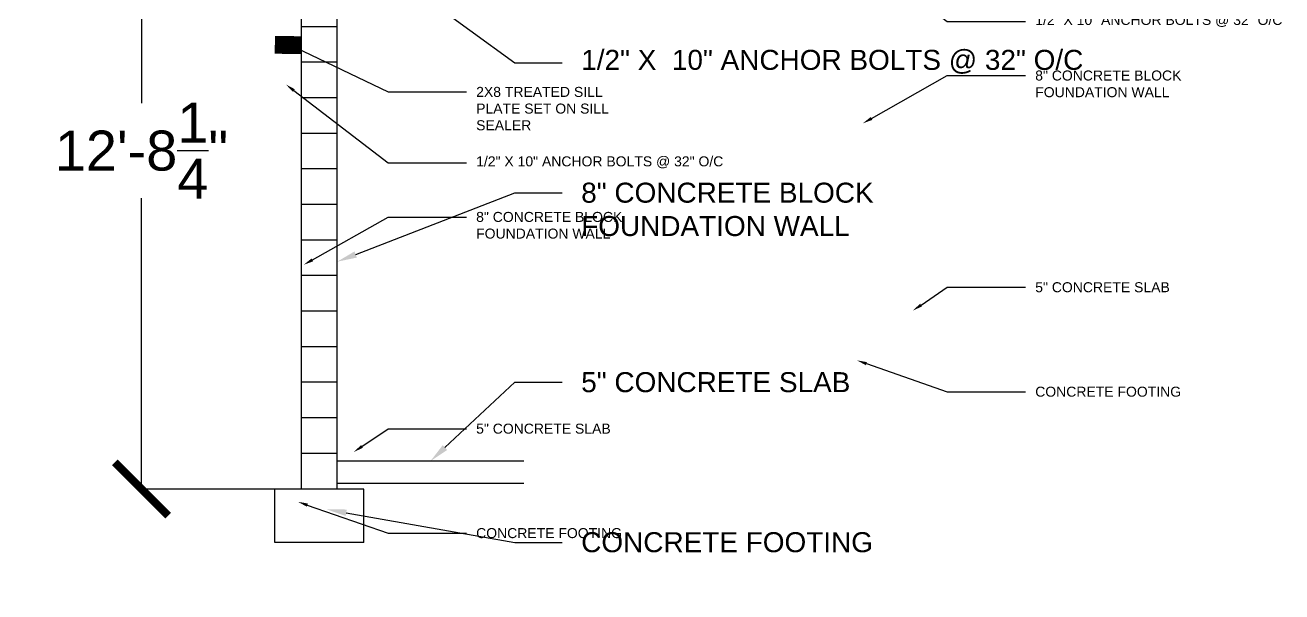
# Model space of a CAD drawing. Header units: inches. Extents: x -473 to 564, y -11 to 963.
# Drawn here: x -56.2 to 226.6, y -11.1 to 116.3 of the extents above; entities that cross this region are included whole.
import ezdxf
from ezdxf import colors
from ezdxf.entities.mleader import LeaderData, LeaderLine
from ezdxf.math import Vec2, Vec3

# ---------------------------------------------------------------- set-up
doc = ezdxf.new("R2010")
doc.units = ezdxf.units.IN
doc.header["$MEASUREMENT"] = 0
for name, color, linetype in [('foundation', 1, 'Continuous'), ('g-anno-dims', 4, 'Continuous'), ('g-delt-medm', 3, 'Continuous'), ('grade', 6, 'Continuous')]:
    doc.layers.add(name, color=color, linetype=linetype)
doc.styles.add('Annotative', font='arial.ttf')
doc.styles.add('Roman', font='arial.ttf', dxfattribs={"height": 0.09375})
doc.dimstyles.get("Standard").update_dxf_attribs({"dimtxt": 9, "dimasz": 12, "dimexe": 0.18, "dimexo": 0.0625, "dimgap": 0.09, "dimtad": 0, "dimtih": 1, "dimtoh": 1, "dimdec": 4, "dimzin": 0, "dimdsep": 46, "dimlunit": 4, "dimtxsty": 'Annotative', "dimblk": 'ARCHTICK', "dimcen": 9, "dimadec": 0, "dimazin": 0, "dimtfac": 1, "dimtdec": 4, "dimtofl": 0, "dimtmove": 0, "dimatfit": 3, "dimfxl": 1, "dimtolj": 1, "dimtzin": 0, "dimarcsym": 0})

# ---------------------------------------------------------------- blocks, each defined once
blk = doc.blocks.new('_ArchTick')
at = {"color": 0, "linetype": 'ByBlock', "const_width": 0.15}
blk.add_lwpolyline([(-0.5, -0.5), (0.5, 0.5)], dxfattribs=at)
blk = doc.blocks.new('*D12')
at = {"layer": 'g-anno-dims', "color": 0, "lineweight": -2, "transparency": 16777216}
for p, q in [((5.88, 164.25), (-30.18, 164.25)), ((-30, 164.25), (-30, 98.81)), ((-30, 12), (-30, 77.44)), ((-0.06, 12), (-30.18, 12))]:
    blk.add_line(p, q, dxfattribs=at)
at = {"layer": 'g-anno-dims', "color": 0, "lineweight": -2, "transparency": 16777216, "xscale": 12, "yscale": 12, "zscale": 12}
for p, rotation in [((-30, 164.25), 90), ((-30, 12), 270)]:
    blk.add_blockref('_ArchTick', p, dxfattribs=dict(at, rotation=rotation))
at = {"layer": 'g-anno-dims', "color": 0, "transparency": 16777216, "insert": (-30, 88.13), "char_height": 9, "attachment_point": 5, "style": 'Annotative'}
blk.add_mtext('\\A1;12\'-8{\\H1.000000x;\\S1/4;}"', dxfattribs=at)

msp = doc.modelspace()

# ---------------------------------------------------------------- linework, layer by layer
at = {"layer": 'foundation'}
for p, q in [((6, 12), (6, 146.75)), ((14, 12), (14, 146.75)), ((14, 116), (6, 116)), ((14, 108), (6, 108)), ((14, 100), (6, 100)), ((14, 92), (6, 92)), ((14, 84), (6, 84)), ((14, 76), (6, 76)), ((14, 68), (6, 68)), ((14, 60), (6, 60)), ((14, 52), (6, 52)), ((14, 44), (6, 44)), ((14, 36), (6, 36)), ((14, 28), (6, 28)), ((14, 20), (6, 20)), ((0, 0), (0, 12)), ((20, 12), (0, 12)), ((20, 0), (20, 12)), ((20, 0), (0, 0))]:
    msp.add_line(p, q, dxfattribs=at)
at = {"layer": 'g-delt-medm'}
for p, q in [((56, 18.25), (14, 18.25)), ((56, 13.25), (14, 13.25))]:
    msp.add_line(p, q, dxfattribs=at)
at = {"layer": 'grade', "const_width": 4}
msp.add_lwpolyline([(6, 111.85071), (0, 111.90887)], dxfattribs=at)

# ---------------------------------------------------------------- dimensions: what is measured, and where the dimension line sits
at = {"layer": 'g-anno-dims'}
dim = msp.add_linear_dim(base=(-30, 164.25), p1=(0, 12), p2=(5.9375, 164.25), angle=90, dimstyle='Standard', dxfattribs=at)
dim.commit()
dim.dimension.update_dxf_attribs({"geometry": '*D12', "text_midpoint": (-30, 88.125)})

# ---------------------------------------------------------------- leaders
ml = msp.add_multileader_mtext('Standard', dxfattribs=at)
ml.set_content('2X8 TREATED SILL\\PPLATE SET ON SILL\\PSEALER', color=256, style='Roman')
ml.set_leader_properties(color=256, linetype='ByLayer', lineweight=-1)
ml.build(insert=Vec2(0, 0))
ml.multileader.update_dxf_attribs({"has_dogleg": 0, "dogleg_length": 0.36, "arrow_head_size": 4.5, "scale": 48})
ctx = ml.context
ctx.base_point, ctx.scale, ctx.char_height, ctx.arrow_head_size, ctx.landing_gap_size, ctx.plane_origin = Vec3(64.625, 136.5), 48, 4.5, 4.5, 4.32, Vec3(38.5, 121)
notes = []
notes.append((ctx, [(0, (1, 1, 0), (47.345, 136.5), (1, 0), 17.28, [(0, [(14, 146.75), (54, 136.5)], 0, [])])]))
ctx.mtext.insert, ctx.mtext.flow_direction = Vec3(68.945, 138.78837), 5
ml = msp.add_multileader_mtext('Standard', dxfattribs=at)
ml.set_content('2X8 TREATED SILL\\PPLATE SET ON SILL\\PSEALER', color=256, style='Roman')
ml.set_leader_properties(color=256, linetype='ByLayer', lineweight=-1)
ml.build(insert=Vec2(0, 0))
ml.multileader.update_dxf_attribs({"has_dogleg": 0, "dogleg_length": 0.36, "arrow_head_size": 2.25, "scale": 24})
ctx = ml.context
ctx.base_point, ctx.scale, ctx.char_height, ctx.arrow_head_size, ctx.landing_gap_size, ctx.plane_origin = Vec3(168.9525, 133.12496), 24, 2.25, 2.25, 2.16, Vec3(128.4375, 144.12496)
notes.append((ctx, [(0, (1, 1, 0), (160.3125, 133.12496), (1, 0), 8.64, [(0, [(128.4375, 144.12496), (151.3125, 133.12496)], 0, [])])]))
ctx.mtext.insert, ctx.mtext.flow_direction = Vec3(171.1125, 134.26914), 5
ml = msp.add_multileader_mtext('Standard', dxfattribs=at)
ml.set_content('1/2" X  10" ANCHOR BOLTS @ 32" O/C', color=256, style='Roman')
ml.set_leader_properties(color=256, linetype='ByLayer', lineweight=-1)
ml.build(insert=Vec2(0, 0))
ml.multileader.update_dxf_attribs({"has_dogleg": 0, "dogleg_length": 0.36, "arrow_head_size": 4.5, "scale": 48})
ctx = ml.context
ctx.base_point, ctx.scale, ctx.char_height, ctx.arrow_head_size, ctx.landing_gap_size, ctx.plane_origin = Vec3(64.625, 107.875), 48, 4.5, 4.5, 4.32, Vec3(38.5, 92.375)
notes.append((ctx, [(0, (1, 1, 0), (47.345, 107.875), (1, 0), 17.28, [(0, [(11.3125, 138.9375), (54, 107.875)], 0, [])])]))
ctx.mtext.insert, ctx.mtext.flow_direction = Vec3(68.945, 110.78649), 5
ml = msp.add_multileader_mtext('Standard', dxfattribs=at)
ml.set_content('16" FLOOR TRUSSES @ 16" O/C', color=256, style='Roman')
ml.set_leader_properties(color=256, linetype='ByLayer', lineweight=-1)
ml.build(insert=Vec2(0, 0))
ml.multileader.update_dxf_attribs({"has_dogleg": 0, "dogleg_length": 0.36, "arrow_head_size": 2.25, "scale": 24})
ctx = ml.context
ctx.base_point, ctx.scale, ctx.char_height, ctx.arrow_head_size, ctx.landing_gap_size, ctx.plane_origin = Vec3(43.14, 133.37496), 24, 2.25, 2.25, 2.16, Vec3(56, 126.37496)
notes.append((ctx, [(0, (1, 1, 0), (34.5, 133.37496), (1, 0), 8.64, [(0, [(22.48483, 119.76696), (25.5, 133.37496)], 0, [])])]))
ctx.mtext.insert, ctx.mtext.flow_direction = Vec3(45.3, 134.83071), 5
ml = msp.add_multileader_mtext('Standard', dxfattribs=at)
ml.set_content('1/2" X 10" ANCHOR BOLTS @ 32" O/C', color=256, style='Roman')
ml.set_leader_properties(color=256, linetype='ByLayer', lineweight=-1)
ml.build(insert=Vec2(0, 0))
ml.multileader.update_dxf_attribs({"has_dogleg": 0, "dogleg_length": 0.36, "arrow_head_size": 2.25, "scale": 24})
ctx = ml.context
ctx.base_point, ctx.scale, ctx.char_height, ctx.arrow_head_size, ctx.landing_gap_size, ctx.plane_origin = Vec3(168.9525, 117.18746), 24, 2.25, 2.25, 2.16, Vec3(128.3125, 134.81246)
notes.append((ctx, [(0, (1, 1, 0), (160.3125, 117.18746), (1, 0), 8.64, [(0, [(128.3125, 134.81246), (151.3125, 117.18746)], 0, [])])]))
ctx.mtext.insert, ctx.mtext.flow_direction = Vec3(171.1125, 118.64321), 5
ml = msp.add_multileader_mtext('Standard', dxfattribs=at)
ml.set_content('2X8 TREATED SILL\\PPLATE SET ON SILL\\PSEALER', color=256, style='Roman')
ml.set_leader_properties(color=256, linetype='ByLayer', lineweight=-1)
ml.build(insert=Vec2(0, 0))
ml.multileader.update_dxf_attribs({"has_dogleg": 0, "dogleg_length": 0.36, "arrow_head_size": 2.25, "scale": 24})
ctx = ml.context
ctx.base_point, ctx.scale, ctx.char_height, ctx.arrow_head_size, ctx.landing_gap_size, ctx.plane_origin = Vec3(43.14, 101.31246), 24, 2.25, 2.25, 2.16, Vec3(2.625, 112.31246)
notes.append((ctx, [(0, (1, 1, 0), (34.5, 101.31246), (1, 0), 8.64, [(0, [(2.625, 112.31246), (25.5, 101.31246)], 0, [])])]))
ctx.mtext.insert, ctx.mtext.flow_direction = Vec3(45.3, 102.45664), 5
ml = msp.add_multileader_mtext('Standard', dxfattribs=at)
ml.set_content('8" CONCRETE BLOCK\\PFOUNDATION WALL', color=256, style='Roman')
ml.set_leader_properties(color=256, linetype='ByLayer', lineweight=-1)
ml.build(insert=Vec2(0, 0))
ml.multileader.update_dxf_attribs({"has_dogleg": 0, "dogleg_length": 0.36, "arrow_head_size": 2.25, "scale": 24})
ctx = ml.context
ctx.base_point, ctx.scale, ctx.char_height, ctx.arrow_head_size, ctx.landing_gap_size, ctx.plane_origin = Vec3(168.9525, 104.99996), 24, 2.25, 2.25, 2.16, Vec3(132.3125, 94.24996)
notes.append((ctx, [(0, (1, 1, 0), (160.3125, 104.99996), (1, 0), 8.64, [(0, [(132.3125, 94.24996), (151.3125, 104.99996)], 0, [])])]))
ctx.mtext.insert, ctx.mtext.flow_direction = Vec3(171.1125, 106.14414), 5
ml = msp.add_multileader_mtext('Standard', dxfattribs=at)
ml.set_content('1/2" X 10" ANCHOR BOLTS @ 32" O/C', color=256, style='Roman')
ml.set_leader_properties(color=256, linetype='ByLayer', lineweight=-1)
ml.build(insert=Vec2(0, 0))
ml.multileader.update_dxf_attribs({"has_dogleg": 0, "dogleg_length": 0.36, "arrow_head_size": 2.25, "scale": 24})
ctx = ml.context
ctx.base_point, ctx.scale, ctx.char_height, ctx.arrow_head_size, ctx.landing_gap_size, ctx.plane_origin = Vec3(43.14, 85.37496), 24, 2.25, 2.25, 2.16, Vec3(2.5, 102.99996)
notes.append((ctx, [(0, (1, 1, 0), (34.5, 85.37496), (1, 0), 8.64, [(0, [(2.5, 102.99996), (25.5, 85.37496)], 0, [])])]))
ctx.mtext.insert, ctx.mtext.flow_direction = Vec3(45.3, 86.83071), 5
ml = msp.add_multileader_mtext('Standard', dxfattribs=at)
ml.set_content('8" CONCRETE BLOCK\\PFOUNDATION WALL', color=256, style='Roman')
ml.set_leader_properties(color=256, linetype='ByLayer', lineweight=-1)
ml.build(insert=Vec2(0, 0))
ml.multileader.update_dxf_attribs({"has_dogleg": 0, "dogleg_length": 0.36, "arrow_head_size": 4.5, "scale": 48})
ctx = ml.context
ctx.base_point, ctx.scale, ctx.char_height, ctx.arrow_head_size, ctx.landing_gap_size, ctx.plane_origin = Vec3(64.625, 78.625), 48, 4.5, 4.5, 4.32, Vec3(38.5, 63.125)
notes.append((ctx, [(0, (1, 1, 0), (47.345, 78.625), (1, 0), 17.28, [(0, [(14, 63.125), (54, 78.625)], 0, [])])]))
ctx.mtext.insert, ctx.mtext.flow_direction = Vec3(68.945, 80.91337), 5
ml = msp.add_multileader_mtext('Standard', dxfattribs=at)
ml.set_content('8" CONCRETE BLOCK\\PFOUNDATION WALL', color=256, style='Roman')
ml.set_leader_properties(color=256, linetype='ByLayer', lineweight=-1)
ml.build(insert=Vec2(0, 0))
ml.multileader.update_dxf_attribs({"has_dogleg": 0, "dogleg_length": 0.36, "arrow_head_size": 2.25, "scale": 24})
ctx = ml.context
ctx.base_point, ctx.scale, ctx.char_height, ctx.arrow_head_size, ctx.landing_gap_size, ctx.plane_origin = Vec3(43.14, 73.18746), 24, 2.25, 2.25, 2.16, Vec3(6.5, 62.43746)
notes.append((ctx, [(0, (1, 1, 0), (34.5, 73.18746), (1, 0), 8.64, [(0, [(6.5, 62.43746), (25.5, 73.18746)], 0, [])])]))
ctx.mtext.insert, ctx.mtext.flow_direction = Vec3(45.3, 74.33164), 5
ml = msp.add_multileader_mtext('Standard', dxfattribs=at)
ml.set_content('5" CONCRETE SLAB', color=256, style='Roman')
ml.set_leader_properties(color=256, linetype='ByLayer', lineweight=-1)
ml.build(insert=Vec2(0, 0))
ml.multileader.update_dxf_attribs({"has_dogleg": 0, "dogleg_length": 0.36, "arrow_head_size": 2.25, "scale": 24})
ctx = ml.context
ctx.base_point, ctx.scale, ctx.char_height, ctx.arrow_head_size, ctx.landing_gap_size, ctx.plane_origin = Vec3(168.9525, 57.37496), 24, 2.25, 2.25, 2.16, Vec3(143.5625, 52.12496)
notes.append((ctx, [(0, (1, 1, 0), (160.3125, 57.37496), (1, 0), 8.64, [(0, [(143.5625, 52.12496), (151.3125, 57.37496)], 0, [])])]))
ctx.mtext.insert, ctx.mtext.flow_direction = Vec3(171.1125, 58.51914), 5
ml = msp.add_multileader_mtext('Standard', dxfattribs=at)
ml.set_content('CONCRETE FOOTING', color=256, style='Roman')
ml.set_leader_properties(color=256, linetype='ByLayer', lineweight=-1)
ml.build(insert=Vec2(0, 0))
ml.multileader.update_dxf_attribs({"has_dogleg": 0, "dogleg_length": 0.36, "arrow_head_size": 2.25, "scale": 24})
ctx = ml.context
ctx.base_point, ctx.scale, ctx.char_height, ctx.arrow_head_size, ctx.landing_gap_size, ctx.plane_origin = Vec3(168.9525, 33.87496), 24, 2.25, 2.25, 2.16, Vec3(188.125, 148.06246)
notes.append((ctx, [(0, (1, 1, 0), (160.3125, 33.87496), (1, 0), 8.64, [(0, [(131, 40.93746), (151.3125, 33.87496)], 0, [])])]))
ctx.mtext.insert, ctx.mtext.flow_direction = Vec3(171.1125, 35.01914), 5
ml = msp.add_multileader_mtext('Standard', dxfattribs=at)
ml.set_content('5" CONCRETE SLAB', color=256, style='Roman')
ml.set_leader_properties(color=256, linetype='ByLayer', lineweight=-1)
ml.build(insert=Vec2(0, 0))
ml.multileader.update_dxf_attribs({"has_dogleg": 0, "dogleg_length": 0.36, "arrow_head_size": 4.5, "scale": 48})
ctx = ml.context
ctx.base_point, ctx.scale, ctx.char_height, ctx.arrow_head_size, ctx.landing_gap_size, ctx.plane_origin = Vec3(64.625, 36), 48, 4.5, 4.5, 4.32, Vec3(38.5, 20.5)
notes.append((ctx, [(0, (1, 1, 0), (47.345, 36), (1, 0), 17.28, [(0, [(35, 18.25), (54, 36)], 0, [])])]))
ctx.mtext.insert, ctx.mtext.flow_direction = Vec3(68.945, 38.28837), 5
ml = msp.add_multileader_mtext('Standard', dxfattribs=at)
ml.set_content('5" CONCRETE SLAB', color=256, style='Roman')
ml.set_leader_properties(color=256, linetype='ByLayer', lineweight=-1)
ml.build(insert=Vec2(0, 0))
ml.multileader.update_dxf_attribs({"has_dogleg": 0, "dogleg_length": 0.36, "arrow_head_size": 2.25, "scale": 24})
ctx = ml.context
ctx.base_point, ctx.scale, ctx.char_height, ctx.arrow_head_size, ctx.landing_gap_size, ctx.plane_origin = Vec3(43.14, 25.56246), 24, 2.25, 2.25, 2.16, Vec3(17.75, 20.31246)
notes.append((ctx, [(0, (1, 1, 0), (34.5, 25.56246), (1, 0), 8.64, [(0, [(17.75, 20.31246), (25.5, 25.56246)], 0, [])])]))
ctx.mtext.insert, ctx.mtext.flow_direction = Vec3(45.3, 26.70664), 5
ml = msp.add_multileader_mtext('Standard', dxfattribs=at)
ml.set_content('CONCRETE FOOTING', color=256, style='Roman')
ml.set_leader_properties(color=256, linetype='ByLayer', lineweight=-1)
ml.build(insert=Vec2(0, 0))
ml.multileader.update_dxf_attribs({"has_dogleg": 0, "dogleg_length": 0.36, "arrow_head_size": 2.25, "scale": 24})
ctx = ml.context
ctx.base_point, ctx.scale, ctx.char_height, ctx.arrow_head_size, ctx.landing_gap_size, ctx.plane_origin = Vec3(43.14, 2.06246), 24, 2.25, 2.25, 2.16, Vec3(62.3125, 116.24996)
notes.append((ctx, [(0, (1, 1, 0), (34.5, 2.06246), (1, 0), 8.64, [(0, [(5.1875, 9.12496), (25.5, 2.06246)], 0, [])])]))
ctx.mtext.insert, ctx.mtext.flow_direction = Vec3(45.3, 3.20664), 5
ml = msp.add_multileader_mtext('Standard', dxfattribs=at)
ml.set_content('CONCRETE FOOTING', color=256, style='Roman')
ml.set_leader_properties(color=256, linetype='ByLayer', lineweight=-1)
ml.build(insert=Vec2(0, 0))
ml.multileader.update_dxf_attribs({"has_dogleg": 0, "dogleg_length": 0.36, "arrow_head_size": 4.5, "scale": 48})
ctx = ml.context
ctx.base_point, ctx.scale, ctx.char_height, ctx.arrow_head_size, ctx.landing_gap_size, ctx.plane_origin = Vec3(64.625, 0), 48, 4.5, 4.5, 4.32, Vec3(38.5, -15.5)
notes.append((ctx, [(0, (1, 1, 0), (47.345, 0), (1, 0), 17.28, [(0, [(11.625, 7.4375), (54, 0)], 0, [])])]))
ctx.mtext.insert, ctx.mtext.flow_direction = Vec3(68.945, 2.28837), 5
for ctx, leaders in notes:
    for number, flags, end, landing, length, lines in leaders:
        leader = LeaderData()
        leader.index, (leader.has_last_leader_line, leader.has_dogleg_vector, leader.attachment_direction) = number, flags
        leader.last_leader_point, leader.dogleg_vector, leader.dogleg_length = Vec3(end), Vec3(landing), length
        for number, points, colour, breaks in lines:
            line = LeaderLine()
            line.index, line.vertices, line.color, line.breaks = number, Vec3.list(points), colors.encode_raw_color(colour), breaks
            leader.lines.append(line)
        ctx.leaders.append(leader)

doc.saveas('drawing.dxf')
